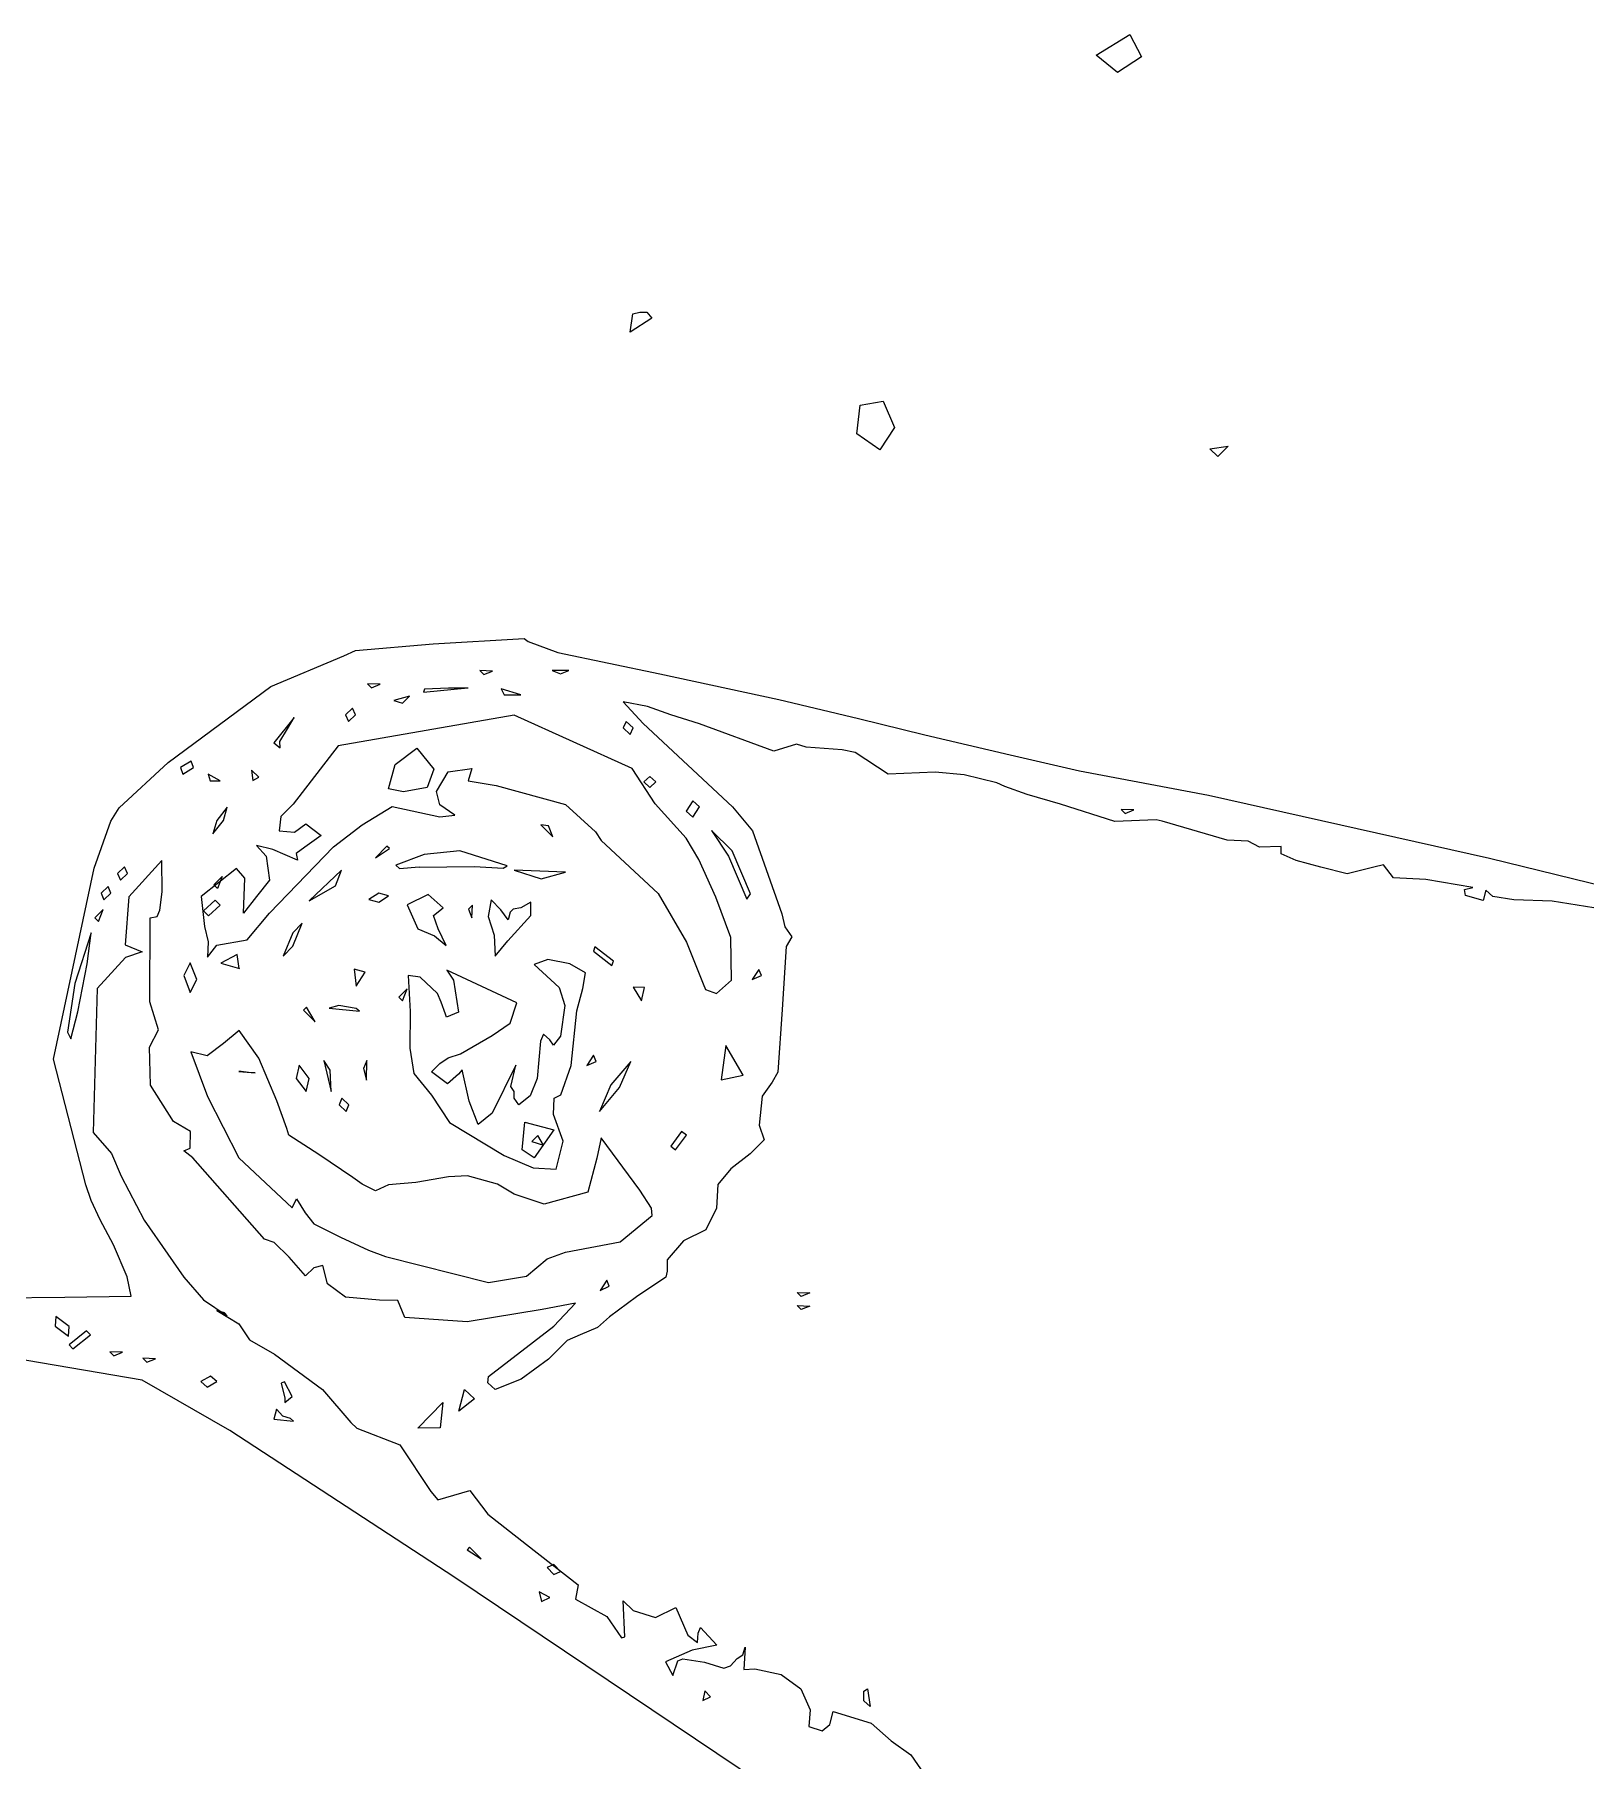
# Model space of a CAD drawing. Extents: x 0.2 to 67.3, y 0 to 43.3.
# Drawn here: x 28.72 to 36.41, y 34.58 to 43.14 of the extents above; entities that cross this region are included whole.
import ezdxf

# ---------------------------------------------------------------- set-up
doc = ezdxf.new("R2010")
doc.units = 0

msp = doc.modelspace()

# ---------------------------------------------------------------- linework, layer by layer
at = {"layer": 'Image'}
for p, q in [((33.983678, 43.040812), (34.152069, 43.142465)), ((34.152069, 43.142465), (34.209588, 43.031598)), ((34.090295, 42.954108), (33.983678, 43.040812)), ((33.983678, 43.040812), (33.983678, 43.040812)), ((34.209588, 43.031598), (34.090295, 42.954108)), ((31.672186, 41.665139), (31.684595, 41.757082)), ((31.779006, 41.735307), (31.672196, 41.665139)), ((31.684595, 41.757082), (31.719676, 41.765548)), ((31.719676, 41.765548), (31.754902, 41.765548)), ((31.754902, 41.765548), (31.779006, 41.735307)), ((31.672196, 41.665139), (31.672186, 41.665139)), ((32.797214, 41.161717), (32.813909, 41.302819)), ((32.813909, 41.302819), (32.927257, 41.323662)), ((32.927257, 41.323662), (32.983134, 41.191985)), ((32.911226, 41.081006), (32.797209, 41.161717)), ((32.797209, 41.161717), (32.797214, 41.161717)), ((32.983134, 41.191985), (32.911226, 41.081006)), ((34.548878, 41.086946), (34.639773, 41.09991)), ((34.548878, 41.086919), (34.548878, 41.086946)), ((34.587832, 41.047973), (34.548878, 41.086919)), ((34.639773, 41.09991), (34.587832, 41.047973)), ((30.252169, 40.06002), (30.309575, 40.085684)), ((30.309575, 40.085684), (30.695031, 40.119895)), ((30.695031, 40.119895), (31.146094, 40.14503)), ((31.146094, 40.14503), (31.165435, 40.130214)), ((31.165435, 40.130214), (31.313057, 40.07526)), ((29.888431, 39.906826), (30.252169, 40.06002)), ((31.313057, 40.07526), (31.818582, 39.970591)), ((30.4319, 39.918256), (30.369027, 39.920902)), ((30.369027, 39.920902), (30.388845, 39.901058)), ((30.388845, 39.901058), (30.4319, 39.918256)), ((30.4319, 39.918256), (30.4319, 39.918256)), ((30.98958, 39.983846), (30.926702, 39.986492)), ((30.926702, 39.986492), (30.946519, 39.966649)), ((30.946519, 39.966649), (30.989575, 39.983846)), ((30.989575, 39.983846), (30.98958, 39.983846)), ((31.367516, 39.986492), (31.285506, 39.986492)), ((31.285506, 39.986492), (31.326511, 39.970088)), ((31.326511, 39.970088), (31.367516, 39.986492)), ((31.367516, 39.986492), (31.367516, 39.986492)), ((31.818582, 39.970591), (32.409065, 39.842056)), ((29.37996, 39.529505), (29.888431, 39.906826)), ((30.576487, 39.858672), (30.4988, 39.838299)), ((30.4988, 39.838299), (30.541829, 39.824012)), ((30.541829, 39.824012), (30.576487, 39.858672)), ((30.576487, 39.858672), (30.576487, 39.858672)), ((30.64731, 39.880024), (30.867248, 39.900662)), ((30.651226, 39.894047), (30.64731, 39.880024)), ((30.771299, 39.899868), (30.651226, 39.894047)), ((30.867248, 39.899868), (30.771299, 39.899868)), ((30.867248, 39.900662), (30.867248, 39.899868)), ((31.129682, 39.865631), (31.031268, 39.895608)), ((31.031268, 39.895608), (31.047672, 39.865631)), ((31.047672, 39.865631), (31.129682, 39.865631)), ((31.129682, 39.865631), (31.129682, 39.865631)), ((31.758443, 39.807687), (31.638237, 39.8315)), ((31.638237, 39.8315), (31.736651, 39.724158)), ((32.409065, 39.842056), (32.805538, 39.74932)), ((30.005511, 39.754162), (29.904356, 39.628141)), ((29.972356, 39.697118), (30.005511, 39.754162)), ((31.096879, 39.764692), (30.222586, 39.613589)), ((30.295095, 39.800014), (30.260355, 39.767206)), ((30.260355, 39.767206), (30.274828, 39.734398)), ((30.274828, 39.734398), (30.309568, 39.767206)), ((30.309568, 39.767206), (30.295095, 39.800014)), ((30.309568, 39.767206), (30.309568, 39.767206)), ((31.681822, 39.501141), (31.096879, 39.764692)), ((31.873256, 39.766174), (31.758443, 39.807687)), ((32.015488, 39.722888), (31.873256, 39.766174)), ((32.805538, 39.74932), (33.133586, 39.667035)), ((29.933561, 39.633962), (29.972356, 39.697118)), ((31.652623, 39.734398), (31.63815, 39.701589)), ((31.63815, 39.701589), (31.67289, 39.668781)), ((31.687362, 39.701589), (31.652623, 39.734398)), ((31.67289, 39.668781), (31.687362, 39.701589)), ((31.687362, 39.701589), (31.687362, 39.701589)), ((31.736651, 39.724158), (32.179513, 39.309768)), ((32.385261, 39.58594), (32.015488, 39.722888)), ((33.133586, 39.667035), (33.557229, 39.568107)), ((29.904356, 39.628141), (29.936185, 39.60327)), ((29.936185, 39.60327), (29.933539, 39.634041)), ((29.933539, 39.634041), (29.933561, 39.633962)), ((30.222586, 39.613589), (29.999378, 39.324135)), ((30.506449, 39.521091), (30.613444, 39.601885)), ((30.613444, 39.601885), (30.6972, 39.496485)), ((32.497407, 39.621765), (32.385261, 39.58594)), ((32.544839, 39.606154), (32.497407, 39.621765)), ((32.724835, 39.59266), (32.544839, 39.606154)), ((32.788864, 39.579431), (32.724835, 39.59266)), ((32.951553, 39.472831), (32.788864, 39.579431)), ((33.557229, 39.568107), (33.901676, 39.4895)), ((29.136809, 39.305456), (29.37996, 39.529505)), ((29.493337, 39.537574), (29.440259, 39.504766)), ((29.440259, 39.504766), (29.4528, 39.471958)), ((29.4528, 39.471958), (29.505875, 39.504766)), ((29.505852, 39.504766), (29.493337, 39.537574)), ((29.505875, 39.504766), (29.505852, 39.504766)), ((29.828818, 39.456982), (29.793758, 39.49196)), ((29.793758, 39.49196), (29.799737, 39.441345)), ((30.47359, 39.400176), (30.506449, 39.521091)), ((30.6972, 39.496485), (30.664397, 39.405838)), ((30.711384, 39.385571), (30.768794, 39.483441)), ((30.768794, 39.483441), (30.885877, 39.500639)), ((30.885877, 39.500639), (30.868864, 39.439705)), ((31.796704, 39.324426), (31.681822, 39.501141)), ((33.186024, 39.482356), (32.951553, 39.472831)), ((33.330137, 39.468862), (33.186024, 39.482356)), ((33.901676, 39.4895), (34.541366, 39.367606)), ((29.637074, 39.439255), (29.577728, 39.471561)), ((29.577728, 39.471561), (29.587862, 39.439255)), ((29.587862, 39.439255), (29.637069, 39.439255)), ((29.637069, 39.439255), (29.637074, 39.439255)), ((29.799737, 39.441345), (29.82881, 39.456956)), ((29.82881, 39.456956), (29.828818, 39.456982)), ((30.547401, 39.385466), (30.47359, 39.400282)), ((30.47359, 39.400282), (30.47359, 39.400176)), ((30.664397, 39.405838), (30.547401, 39.385466)), ((30.868864, 39.439705), (31.00731, 39.415363)), ((31.00731, 39.415363), (31.350847, 39.32231)), ((31.769372, 39.46103), (31.739946, 39.433699)), ((31.739946, 39.433699), (31.769372, 39.406368)), ((31.798797, 39.433699), (31.769372, 39.46103)), ((31.769372, 39.406368), (31.798797, 39.433699)), ((31.798797, 39.433699), (31.798797, 39.433699)), ((33.491697, 39.429942), (33.330137, 39.468862)), ((33.531061, 39.410627), (33.491697, 39.429942)), ((33.642131, 39.371257), (33.531061, 39.410627)), ((29.999378, 39.324135), (29.93912, 39.263069)), ((30.342124, 39.220604), (30.490908, 39.311819)), ((30.490908, 39.311819), (30.727789, 39.26135)), ((30.727789, 39.320722), (30.711384, 39.385571)), ((30.801599, 39.268758), (30.727789, 39.320722)), ((31.350847, 39.32231), (31.499926, 39.18642)), ((31.9498, 39.154379), (31.796704, 39.324426)), ((31.982603, 39.340751), (31.9498, 39.289607)), ((32.015406, 39.309874), (31.982603, 39.340751)), ((31.982603, 39.25873), (32.015406, 39.309874)), ((32.015406, 39.309874), (32.015406, 39.309874)), ((32.179513, 39.309768), (32.278451, 39.190441)), ((33.807265, 39.322786), (33.642131, 39.371257)), ((34.077729, 39.237564), (33.807265, 39.322786)), ((34.541366, 39.367606), (35.935565, 39.055081)), ((29.012121, 39.006609), (29.095804, 39.238437)), ((29.095804, 39.238437), (29.136809, 39.305456)), ((29.620665, 39.242326), (29.601959, 39.176736)), ((29.601959, 39.176736), (29.653473, 39.242326)), ((29.672179, 39.307943), (29.620665, 39.242326)), ((29.653473, 39.242326), (29.672179, 39.307943)), ((29.653473, 39.242326), (29.653473, 39.242326)), ((29.93912, 39.263069), (29.929965, 39.190574)), ((30.00612, 39.184753), (30.063077, 39.225737)), ((30.063077, 39.225737), (30.139292, 39.168349)), ((30.727789, 39.26135), (30.801599, 39.268758)), ((31.9498, 39.289607), (31.982603, 39.25873)), ((34.282784, 39.244972), (34.077729, 39.237564)), ((34.171627, 39.295058), (34.108754, 39.297703)), ((34.108754, 39.297703), (34.128572, 39.27786)), ((34.128572, 39.27786), (34.171627, 39.295058)), ((34.171627, 39.295058), (34.171627, 39.295058)), ((34.311311, 39.239151), (34.282784, 39.244972)), ((34.634394, 39.145198), (34.311311, 39.239151)), ((29.929965, 39.190574), (30.00612, 39.184753)), ((30.139292, 39.168349), (30.057729, 39.110432)), ((30.200726, 39.11104), (30.342124, 39.220604)), ((31.266916, 39.216662), (31.228096, 39.221689)), ((31.228096, 39.221689), (31.288784, 39.160993)), ((31.288784, 39.160993), (31.266903, 39.216767)), ((31.266903, 39.216767), (31.266916, 39.216662)), ((31.499926, 39.18642), (31.527999, 39.142578)), ((31.527999, 39.142578), (31.810801, 38.880377)), ((32.013228, 39.04836), (31.9498, 39.154379)), ((32.178979, 39.091514), (32.075193, 39.193008)), ((32.075193, 39.193008), (32.160117, 39.065426)), ((32.278451, 39.190441), (32.425036, 38.779253)), ((34.738274, 39.139377), (34.634394, 39.145198)), ((34.795681, 39.110352), (34.738274, 39.139377)), ((29.898339, 39.098314), (29.817483, 39.118157)), ((29.817483, 39.118157), (29.86669, 39.06622)), ((29.86669, 39.06622), (29.882274, 38.946866)), ((29.883046, 38.782772), (30.200726, 39.11104)), ((30.021357, 39.04582), (29.898339, 39.098314)), ((30.057729, 39.110432), (30.014319, 39.078126)), ((30.014319, 39.078126), (30.021357, 39.04582)), ((30.465391, 39.115379), (30.407984, 39.057965)), ((30.407984, 39.057965), (30.477776, 39.102997)), ((30.477773, 39.102944), (30.465391, 39.115379)), ((30.477776, 39.102997), (30.477773, 39.102944)), ((30.650522, 39.073919), (30.508978, 39.020606)), ((30.827579, 39.091382), (30.650522, 39.073919)), ((31.061475, 39.017695), (30.827579, 39.091382)), ((32.160117, 39.065426), (32.250292, 38.852199)), ((32.178984, 39.09162), (32.178979, 39.091514)), ((32.269157, 38.878392), (32.178984, 39.09162)), ((34.902297, 39.112998), (34.795681, 39.110352)), ((34.902297, 39.076909), (34.902297, 39.112998)), ((34.976108, 39.044603), (34.902297, 39.076909)), ((35.935565, 39.055081), (36.82907, 38.837779)), ((28.810731, 38.058555), (29.012121, 39.006609)), ((29.163336, 39.012668), (29.128596, 38.97986)), ((29.128596, 38.97986), (29.143069, 38.947078)), ((29.143069, 38.947078), (29.177808, 38.97986)), ((29.177808, 38.97986), (29.163336, 39.012668)), ((29.177808, 38.97986), (29.177808, 38.97986)), ((29.34752, 39.044101), (29.184526, 38.862941)), ((29.349372, 38.888711), (29.34752, 39.044101)), ((29.719055, 39.004863), (29.543692, 38.864793)), ((29.76006, 38.956788), (29.719055, 39.004863)), ((30.240199, 38.995894), (30.079936, 38.843494)), ((30.209428, 38.918873), (30.240199, 38.995894)), ((30.508978, 39.020606), (30.527579, 39.003672)), ((30.527579, 39.003672), (30.625538, 39.011874)), ((30.625533, 39.011081), (30.900051, 39.013726)), ((30.625538, 39.011874), (30.625533, 39.011081)), ((30.900051, 39.013726), (31.042346, 39.005524)), ((31.042346, 39.005524), (31.061475, 39.017695)), ((31.351733, 38.98621), (31.096879, 38.996793)), ((31.096879, 38.996793), (31.230787, 38.952661)), ((31.230787, 38.952661), (31.351733, 38.986289)), ((31.351733, 38.986289), (31.351733, 38.98621)), ((32.097979, 38.862861), (32.013228, 39.04836)), ((35.099126, 39.011292), (34.976108, 39.044603)), ((35.230343, 38.978484), (35.099126, 39.011292)), ((35.36156, 39.01026), (35.230343, 38.978484)), ((35.410767, 39.023225), (35.36156, 39.01026)), ((35.459975, 38.95864), (35.410767, 39.023225)), ((29.081323, 38.91427), (29.046581, 38.881461)), ((29.046581, 38.881461), (29.061053, 38.848653)), ((29.061053, 38.848653), (29.095796, 38.881461)), ((29.095796, 38.881461), (29.081323, 38.91427)), ((29.095796, 38.881461), (29.095796, 38.881461)), ((29.337677, 38.796795), (29.349372, 38.888711)), ((29.606367, 38.923583), (29.606377, 38.923689)), ((29.624729, 38.905327), (29.606367, 38.923583)), ((29.606377, 38.923689), (29.647139, 38.964144)), ((29.647139, 38.964144), (29.624729, 38.905327)), ((29.752678, 38.782825), (29.76006, 38.956788)), ((29.882274, 38.946866), (29.817478, 38.864846)), ((30.079936, 38.843494), (30.209428, 38.918873)), ((30.209428, 38.918873), (30.209428, 38.918873)), ((30.424383, 38.881461), (30.375176, 38.849685)), ((30.47359, 38.868497), (30.424383, 38.881461)), ((35.619494, 38.950438), (35.459975, 38.95864)), ((35.853629, 38.910274), (35.619494, 38.950438)), ((35.812627, 38.900749), (35.853629, 38.910274)), ((35.816648, 38.869873), (35.812627, 38.900749)), ((35.918719, 38.896146), (35.904246, 38.845002)), ((35.952057, 38.865613), (35.918719, 38.896146)), ((29.056656, 38.800234), (29.015894, 38.75978)), ((29.034256, 38.741523), (29.05664, 38.80034)), ((29.05664, 38.80034), (29.056656, 38.800234)), ((29.184526, 38.862941), (29.165873, 38.626245)), ((29.324951, 38.765495), (29.337677, 38.796795)), ((29.543692, 38.864793), (29.560784, 38.717235)), ((29.555059, 38.793805), (29.612471, 38.847965)), ((29.637077, 38.823094), (29.579665, 38.768908)), ((29.612471, 38.847965), (29.637077, 38.823094)), ((29.817478, 38.864846), (29.752678, 38.782825)), ((30.375176, 38.849685), (30.424383, 38.83672)), ((30.424383, 38.83672), (30.47359, 38.868497)), ((30.47359, 38.868497), (30.47359, 38.868497)), ((30.66949, 38.874979), (30.564813, 38.824206)), ((30.564813, 38.824206), (30.618061, 38.704297)), ((30.743886, 38.809521), (30.66949, 38.874979)), ((30.696076, 38.770972), (30.743886, 38.809521)), ((30.889655, 38.82193), (30.869838, 38.802086)), ((30.869838, 38.802086), (30.887062, 38.759039)), ((30.887062, 38.759039), (30.889708, 38.82193)), ((30.889708, 38.82193), (30.889655, 38.82193)), ((30.982008, 38.848521), (30.967535, 38.765309)), ((31.031215, 38.799308), (30.982008, 38.848521)), ((31.065957, 38.750096), (31.031215, 38.799308)), ((31.091754, 38.802536), (31.077282, 38.787984)), ((31.129627, 38.808357), (31.091754, 38.802536)), ((31.178831, 38.837646), (31.129627, 38.808357)), ((31.179077, 38.771183), (31.178831, 38.837646)), ((31.810801, 38.880377), (31.951964, 38.63868)), ((32.172425, 38.661328), (32.097979, 38.862861)), ((32.250292, 38.852199), (32.269157, 38.878392)), ((35.904246, 38.845002), (35.816648, 38.869873)), ((36.056379, 38.84868), (35.952057, 38.865613)), ((36.247739, 38.84233), (36.056379, 38.84868)), ((36.454767, 38.809019), (36.247739, 38.84233)), ((29.015894, 38.75978), (29.034256, 38.741523)), ((29.288608, 38.342162), (29.289666, 38.759145)), ((29.289666, 38.759145), (29.324951, 38.765495)), ((29.555059, 38.793779), (29.555059, 38.793805)), ((29.579665, 38.768908), (29.555059, 38.793779)), ((29.560784, 38.717235), (29.578035, 38.640664)), ((29.772184, 38.650957), (29.883046, 38.782772)), ((30.044805, 38.733745), (29.997923, 38.684559)), ((29.997923, 38.618942), (30.044805, 38.733745)), ((30.044805, 38.733745), (30.044805, 38.733745)), ((30.719994, 38.704985), (30.696076, 38.770972)), ((30.967535, 38.765309), (30.996708, 38.673155)), ((31.064322, 38.64458), (31.179016, 38.77113)), ((31.077282, 38.787984), (31.065957, 38.750096)), ((31.179016, 38.77113), (31.179077, 38.771183)), ((32.425036, 38.779253), (32.439746, 38.715277)), ((32.439746, 38.715277), (32.474761, 38.666064)), ((28.997691, 38.684479), (28.916228, 38.434422)), ((28.977768, 38.53163), (28.997691, 38.684479)), ((29.165873, 38.626245), (29.251463, 38.590499)), ((29.578035, 38.640664), (29.574252, 38.564121)), ((29.574252, 38.564121), (29.620633, 38.624287)), ((29.620633, 38.624287), (29.772184, 38.650957)), ((29.997923, 38.684559), (29.951042, 38.56973)), ((30.618061, 38.704297), (30.701971, 38.669636)), ((30.701971, 38.669636), (30.759361, 38.621618)), ((30.759361, 38.621618), (30.719989, 38.704985)), ((30.719989, 38.704985), (30.719994, 38.704985)), ((30.996708, 38.673155), (31.001975, 38.569065)), ((31.001975, 38.569065), (31.064322, 38.64458)), ((31.951964, 38.63868), (32.0339, 38.431935)), ((32.172391, 38.661037), (32.172425, 38.661328)), ((32.175327, 38.449953), (32.172391, 38.661037)), ((32.474761, 38.666064), (32.44644, 38.616852)), ((29.167355, 38.562639), (29.027255, 38.409366)), ((29.251463, 38.590499), (29.167355, 38.562639)), ((29.721743, 38.576926), (29.640765, 38.534699)), ((29.732803, 38.507632), (29.721743, 38.576926)), ((29.951042, 38.56973), (29.997923, 38.618942)), ((31.263469, 38.552056), (31.195293, 38.528243)), ((31.372437, 38.531153), (31.263469, 38.552056)), ((31.496926, 38.616058), (31.489888, 38.594362)), ((31.489888, 38.594362), (31.58191, 38.523137)), ((31.588948, 38.544832), (31.496926, 38.616058)), ((31.58191, 38.523137), (31.588948, 38.544832)), ((31.588948, 38.544832), (31.588948, 38.544832)), ((32.44644, 38.616852), (32.426226, 38.3052)), ((28.93127, 38.293796), (28.977768, 38.53163)), ((29.489453, 38.536816), (29.456647, 38.473157)), ((29.456647, 38.473157), (29.489453, 38.389205)), ((29.522256, 38.452863), (29.489453, 38.536816)), ((29.640765, 38.534699), (29.732814, 38.507632)), ((29.732814, 38.507632), (29.732803, 38.507632)), ((30.357864, 38.490487), (30.301844, 38.505568)), ((30.301844, 38.505568), (30.31301, 38.420002)), ((30.31301, 38.420002), (30.357872, 38.490593)), ((30.357872, 38.490593), (30.357864, 38.490487)), ((30.629824, 38.465299), (30.570796, 38.472707)), ((30.570796, 38.472707), (30.580612, 38.294987)), ((30.716552, 38.384072), (30.629824, 38.465299)), ((31.109457, 38.338193), (30.762232, 38.499853)), ((30.762232, 38.499853), (30.796075, 38.450403)), ((31.195293, 38.528243), (31.319311, 38.413784)), ((31.450341, 38.487391), (31.372437, 38.531153)), ((31.437165, 38.408678), (31.450341, 38.487391)), ((32.310281, 38.503901), (32.277851, 38.452969)), ((32.277851, 38.452969), (32.323171, 38.473078)), ((32.323166, 38.473025), (32.310281, 38.503901)), ((32.323171, 38.473078), (32.323166, 38.473025)), ((28.916228, 38.434422), (28.87979, 38.192408)), ((29.027255, 38.409366), (29.006777, 37.694833)), ((29.489453, 38.389205), (29.522256, 38.452863)), ((29.522256, 38.452863), (29.522256, 38.452863)), ((30.565671, 38.406535), (30.524906, 38.366054)), ((30.543268, 38.347797), (30.565679, 38.406641)), ((30.565679, 38.406641), (30.565671, 38.406535)), ((30.73412, 38.34113), (30.716552, 38.384072)), ((30.796075, 38.450403), (30.820813, 38.290727)), ((31.319311, 38.413784), (31.348117, 38.325096)), ((31.406997, 38.297844), (31.437165, 38.408678)), ((31.742819, 38.413414), (31.687362, 38.41606)), ((31.687362, 38.41606), (31.728367, 38.347903)), ((31.728367, 38.347903), (31.742814, 38.414102)), ((31.742814, 38.414102), (31.742819, 38.413414)), ((32.0339, 38.431935), (32.046282, 38.404286)), ((32.046282, 38.404286), (32.100792, 38.383384)), ((32.100792, 38.383384), (32.175327, 38.449953)), ((28.897491, 38.1596), (28.931294, 38.293796)), ((28.931294, 38.293796), (28.93127, 38.293796)), ((29.331319, 38.204261), (29.288608, 38.342162)), ((30.066117, 38.316286), (30.050427, 38.300675)), ((30.050427, 38.300675), (30.109548, 38.244028)), ((30.066119, 38.316365), (30.066117, 38.316286)), ((30.109548, 38.244028), (30.066119, 38.316365)), ((30.226123, 38.324752), (30.178353, 38.311259)), ((30.178353, 38.311259), (30.329104, 38.295913)), ((30.3132, 38.309406), (30.226123, 38.324752)), ((30.329102, 38.295913), (30.3132, 38.309406)), ((30.329104, 38.295913), (30.329102, 38.295913)), ((30.524906, 38.366054), (30.543268, 38.347797)), ((30.580612, 38.294987), (30.57876, 38.113589)), ((30.756424, 38.281467), (30.73412, 38.34113)), ((30.820813, 38.290727), (30.760578, 38.266121)), ((31.076861, 38.236964), (31.109457, 38.338193)), ((31.348117, 38.325096), (31.326527, 38.171982)), ((31.378964, 38.027176), (31.406997, 38.297844)), ((32.426226, 38.3052), (32.405324, 37.993574)), ((29.286235, 38.117875), (29.331319, 38.204261)), ((29.7318, 38.201192), (29.653481, 38.135152)), ((29.829812, 38.063053), (29.7318, 38.201192)), ((30.760578, 38.266121), (30.756424, 38.281467)), ((30.986651, 38.175924), (31.076861, 38.236964)), ((28.87979, 38.192408), (28.897491, 38.1596)), ((29.2915, 37.928883), (29.286235, 38.117875)), ((29.653481, 38.135152), (29.572833, 38.074351)), ((30.57876, 38.113589), (30.598815, 37.986377)), ((30.830857, 38.085358), (30.986651, 38.175924)), ((31.227041, 38.14764), (31.21024, 37.961612)), ((31.24199, 38.181534), (31.227041, 38.14764)), ((31.273951, 38.154202), (31.24199, 38.181534)), ((31.291784, 38.126871), (31.273951, 38.154202)), ((31.326527, 38.171982), (31.291784, 38.126871)), ((32.146435, 38.126791), (32.123258, 37.956241)), ((32.233337, 37.979577), (32.146435, 38.126791)), ((28.971336, 37.435277), (28.810731, 38.058555)), ((29.572833, 38.074351), (29.492186, 38.094724)), ((29.492186, 38.094724), (29.575331, 37.873003)), ((29.918657, 37.851969), (29.829812, 38.063053)), ((30.029575, 38.028366), (30.014335, 37.962776)), ((30.079936, 37.962776), (30.029575, 38.028366)), ((30.182742, 38.003787), (30.152842, 38.051068)), ((30.152842, 38.051068), (30.188042, 37.89716)), ((30.365103, 38.052364), (30.348779, 38.011962)), ((30.363913, 37.953939), (30.365236, 38.052364)), ((30.365236, 38.052364), (30.365103, 38.052364)), ((30.686868, 37.995558), (30.727873, 38.036542)), ((30.727873, 38.036542), (30.768881, 38.064985)), ((30.768881, 38.064985), (30.830857, 38.085358)), ((31.104933, 38.028472), (30.986969, 37.790639)), ((31.080512, 37.922374), (31.104933, 38.028472)), ((31.328162, 37.880861), (31.378964, 38.027176)), ((31.490163, 38.077341), (31.457736, 38.026435)), ((31.457736, 38.026435), (31.503054, 38.046543)), ((31.503048, 38.04649), (31.490163, 38.077341)), ((31.503054, 38.046543), (31.503048, 38.04649)), ((31.674826, 38.046401), (31.57688, 37.930656)), ((31.619843, 37.917691), (31.674826, 38.046401)), ((29.741907, 37.997278), (29.730557, 37.997278)), ((29.730557, 37.997278), (29.730562, 37.997278)), ((29.730562, 37.997278), (29.810969, 37.98987)), ((29.791152, 37.98987), (29.741907, 37.997278)), ((29.810969, 37.98987), (29.791152, 37.98987)), ((30.014335, 37.962776), (30.064696, 37.89716)), ((30.064696, 37.89716), (30.079936, 37.962776)), ((30.079936, 37.962776), (30.079936, 37.962776)), ((30.18275, 38.003787), (30.182742, 38.003787)), ((30.188042, 37.89716), (30.18275, 38.003787)), ((30.348779, 38.011962), (30.363913, 37.953939)), ((30.598815, 37.986377), (30.686868, 37.880173)), ((30.765296, 37.93526), (30.686868, 37.995558)), ((30.82076, 37.984446), (30.765296, 37.93526)), ((30.837905, 38.005083), (30.82076, 37.984446)), ((30.873651, 37.84927), (30.837905, 38.005083)), ((31.21024, 37.961612), (31.176405, 37.87557)), ((32.123258, 37.956241), (32.23334, 37.979524)), ((32.23334, 37.979524), (32.233337, 37.979577)), ((32.376334, 37.943329), (32.327127, 37.874194)), ((32.405324, 37.993574), (32.376334, 37.943329)), ((29.406617, 37.748173), (29.2915, 37.928883)), ((29.575331, 37.873003), (29.729789, 37.569262)), ((30.242019, 37.864351), (30.227547, 37.831543)), ((30.276765, 37.831543), (30.242019, 37.864351)), ((30.686868, 37.880173), (30.775511, 37.744707)), ((31.096916, 37.897239), (31.080512, 37.922374)), ((31.096916, 37.864431), (31.096916, 37.897239)), ((31.120491, 37.832125), (31.096916, 37.864431)), ((31.176405, 37.87557), (31.120491, 37.832125)), ((31.291795, 37.783495), (31.295076, 37.865516)), ((31.295076, 37.865516), (31.328162, 37.880861)), ((31.57688, 37.930656), (31.519633, 37.798761)), ((31.519633, 37.798761), (31.619843, 37.917718)), ((31.619843, 37.917718), (31.619843, 37.917691)), ((32.327127, 37.874194), (32.312998, 37.731134)), ((29.968642, 37.714121), (29.918657, 37.851969)), ((30.227547, 37.831543), (30.262287, 37.798735)), ((30.262287, 37.798735), (30.276759, 37.831543)), ((30.276759, 37.831543), (30.276765, 37.831543)), ((30.918529, 37.733251), (30.873651, 37.84927)), ((30.986969, 37.790639), (30.918529, 37.733251)), ((31.339859, 37.651177), (31.291795, 37.783495)), ((29.006777, 37.694833), (29.098415, 37.590482)), ((29.490305, 37.698961), (29.406617, 37.748173)), ((29.489511, 37.617231), (29.490305, 37.698961)), ((29.977902, 37.681736), (29.968642, 37.714121)), ((30.775511, 37.744707), (31.04772, 37.579475)), ((31.136244, 37.608526), (31.148759, 37.746083)), ((31.148759, 37.746083), (31.293695, 37.706951)), ((31.293695, 37.706951), (31.19528, 37.569156)), ((31.927305, 37.698987), (31.873184, 37.625909)), ((31.950879, 37.680995), (31.927305, 37.698987)), ((32.312998, 37.731134), (32.337578, 37.657315)), ((29.456705, 37.602679), (29.489511, 37.617231)), ((29.501928, 37.567939), (29.456705, 37.602679)), ((30.127481, 37.585031), (29.977902, 37.681736)), ((31.19528, 37.569156), (31.136233, 37.608526)), ((31.136233, 37.608526), (31.136244, 37.608526)), ((31.213177, 37.678826), (31.18407, 37.649457)), ((31.18407, 37.649457), (31.242376, 37.631201)), ((31.242376, 37.63128), (31.213177, 37.678826)), ((31.242376, 37.631201), (31.242376, 37.63128)), ((31.304666, 37.511596), (31.339907, 37.651071)), ((31.339907, 37.651071), (31.339859, 37.651177)), ((31.528938, 37.667184), (31.50756, 37.566405)), ((31.720171, 37.407946), (31.528938, 37.667184)), ((31.873184, 37.625909), (31.896759, 37.607918)), ((31.896759, 37.607918), (31.950882, 37.680969)), ((31.950882, 37.680969), (31.950879, 37.680995)), ((32.337578, 37.657315), (32.26749, 37.588418)), ((29.098415, 37.590482), (29.146503, 37.476896)), ((29.858043, 37.165799), (29.501928, 37.567939)), ((29.729789, 37.569262), (29.994436, 37.320501)), ((30.295518, 37.470758), (30.127481, 37.585031)), ((31.04772, 37.579475), (31.191637, 37.519838)), ((31.191637, 37.519838), (31.304666, 37.511596)), ((31.50756, 37.566405), (31.46249, 37.399109)), ((32.172031, 37.514626), (32.107131, 37.435886)), ((32.26749, 37.588418), (32.172031, 37.514626)), ((28.997397, 37.356775), (28.971336, 37.435277)), ((29.146503, 37.476896), (29.260848, 37.259118)), ((30.342386, 37.437949), (30.295518, 37.470758)), ((30.407998, 37.405141), (30.342386, 37.437949)), ((30.473606, 37.434827), (30.407998, 37.405141)), ((30.608147, 37.446469), (30.473606, 37.434827)), ((30.771167, 37.474197), (30.608147, 37.446469)), ((30.865816, 37.47896), (30.771167, 37.474197)), ((31.014438, 37.437949), (30.865816, 37.47896)), ((31.096895, 37.388737), (31.014438, 37.437949)), ((32.107131, 37.435886), (32.100173, 37.318305)), ((29.041937, 37.261182), (28.997397, 37.356775)), ((29.994436, 37.320501), (30.017296, 37.365189)), ((30.017296, 37.365189), (30.05897, 37.295101)), ((31.245887, 37.339525), (31.096895, 37.388737)), ((31.46249, 37.399109), (31.245887, 37.339525)), ((31.77758, 37.319099), (31.720171, 37.407946)), ((29.107937, 37.136801), (29.041937, 37.261182)), ((29.260848, 37.259118), (29.378619, 37.091108)), ((30.05897, 37.295101), (30.103002, 37.241232)), ((31.621746, 37.152411), (31.780649, 37.28174)), ((31.780649, 37.28174), (31.77758, 37.319099)), ((32.100173, 37.318305), (32.048187, 37.211678)), ((30.103002, 37.241232), (30.235, 37.175615)), ((30.235, 37.175615), (30.373033, 37.109999)), ((32.048187, 37.211678), (31.937401, 37.157042)), ((29.176552, 36.977416), (29.107937, 37.136801)), ((29.378619, 37.091108), (29.458004, 36.976358)), ((29.90507, 37.148072), (29.858043, 37.165799)), ((29.980836, 37.076), (29.90507, 37.148072)), ((30.373033, 37.109999), (30.458824, 37.079016)), ((31.260897, 37.067718), (31.351109, 37.100051)), ((31.351109, 37.100051), (31.621746, 37.152411)), ((31.937401, 37.157042), (31.855719, 37.063009)), ((30.061616, 36.98247), (29.980836, 37.076)), ((30.102396, 37.022819), (30.061616, 36.98247)), ((30.146817, 37.034725), (30.102396, 37.022819)), ((30.170206, 36.943391), (30.146817, 37.034725)), ((30.458824, 37.079016), (30.968959, 36.949609)), ((31.157588, 36.981888), (31.260897, 37.067718)), ((31.855719, 37.006097), (31.849396, 36.977125)), ((31.855719, 37.063009), (31.855719, 37.006097)), ((29.196766, 36.881717), (29.176552, 36.977416)), ((29.458004, 36.976358), (29.554934, 36.864386)), ((30.26013, 36.876769), (30.170206, 36.943391)), ((30.968959, 36.949609), (31.157588, 36.981994)), ((31.157588, 36.981994), (31.157588, 36.981888)), ((31.555769, 36.962044), (31.523339, 36.911138)), ((31.523339, 36.911138), (31.568662, 36.931247)), ((31.568654, 36.931167), (31.555769, 36.962044)), ((31.568662, 36.931247), (31.568654, 36.931167)), ((31.849396, 36.977125), (31.703838, 36.878198)), ((28.536084, 36.874044), (28.866169, 36.877483)), ((28.866169, 36.877483), (29.196766, 36.881717)), ((29.554934, 36.864386), (29.671899, 36.784059)), ((30.428717, 36.863011), (30.26013, 36.876769)), ((30.519522, 36.860365), (30.428717, 36.863011)), ((30.553793, 36.776677), (30.519522, 36.860365)), ((31.401118, 36.847585), (31.235269, 36.816656)), ((31.292959, 36.734159), (31.401118, 36.847585)), ((31.703838, 36.878198), (31.569991, 36.779799)), ((32.501328, 36.901243), (32.564204, 36.898597)), ((32.501331, 36.901243), (32.501328, 36.901243)), ((32.501328, 36.835547), (32.564204, 36.832901)), ((32.501331, 36.835547), (32.501328, 36.835547)), ((32.521148, 36.881399), (32.501331, 36.901243)), ((32.521148, 36.815703), (32.501331, 36.835547)), ((32.564204, 36.898597), (32.521148, 36.881399)), ((32.564204, 36.832901), (32.521148, 36.815703)), ((28.821616, 36.781043), (28.818891, 36.732862)), ((28.888027, 36.73183), (28.821616, 36.781043)), ((29.658405, 36.800199), (29.620533, 36.811576)), ((29.620533, 36.811576), (29.730864, 36.745747)), ((29.671899, 36.784059), (29.658405, 36.800199)), ((29.730864, 36.745747), (29.783894, 36.665499)), ((30.864046, 36.755246), (30.553793, 36.776677)), ((31.235269, 36.816656), (30.864046, 36.755246)), ((31.569991, 36.779799), (31.510121, 36.726856)), ((28.818891, 36.732862), (28.885301, 36.683676)), ((28.885301, 36.683676), (28.888027, 36.73183)), ((28.888027, 36.73183), (28.888027, 36.73183)), ((28.975156, 36.709447), (28.888749, 36.640099)), ((28.907164, 36.621579), (28.993571, 36.690926)), ((28.993571, 36.690926), (28.975156, 36.709447)), ((28.993571, 36.690926), (28.993571, 36.690926)), ((29.783894, 36.665499), (29.906936, 36.59385)), ((30.969411, 36.484048), (31.292959, 36.734159)), ((31.359391, 36.662748), (31.266786, 36.569562)), ((31.4246, 36.690979), (31.359391, 36.662748)), ((31.510121, 36.726856), (31.4246, 36.690979)), ((29.250389, 36.465223), (28.368759, 36.616552)), ((28.888749, 36.640099), (28.907164, 36.621579)), ((29.152514, 36.604143), (29.089641, 36.606788)), ((29.089641, 36.606788), (29.109459, 36.586945)), ((29.109459, 36.586945), (29.152514, 36.604143)), ((29.152514, 36.604143), (29.152514, 36.604143)), ((29.31654, 36.571334), (29.253662, 36.57398)), ((29.253662, 36.57398), (29.273479, 36.554136)), ((29.273479, 36.554136), (29.316537, 36.571334)), ((29.316537, 36.571334), (29.31654, 36.571334)), ((29.906936, 36.59385), (30.145045, 36.418617)), ((31.266786, 36.569562), (31.131553, 36.470317)), ((29.589796, 36.4859), (29.542031, 36.458569)), ((29.620665, 36.458569), (29.589796, 36.4859)), ((30.965733, 36.451743), (30.969411, 36.484048)), ((29.686287, 36.216185), (29.250389, 36.465223)), ((29.542031, 36.458569), (29.572902, 36.431211)), ((29.572902, 36.431211), (29.620665, 36.458569)), ((29.620665, 36.458569), (29.620665, 36.458569)), ((29.95655, 36.457484), (29.940226, 36.450076)), ((29.940226, 36.450076), (29.959355, 36.376257)), ((29.995621, 36.383666), (29.95655, 36.457484)), ((30.145045, 36.418617), (30.286178, 36.254602)), ((30.822615, 36.311011), (30.850846, 36.419464)), ((30.850846, 36.419464), (30.900053, 36.372209)), ((31.002725, 36.419437), (30.965733, 36.451743)), ((31.131553, 36.470317), (31.002725, 36.419437)), ((29.916926, 36.321885), (29.904041, 36.272673)), ((29.948703, 36.287146), (29.916926, 36.321885)), ((29.957767, 36.354561), (29.995679, 36.383666)), ((29.959355, 36.376257), (29.957767, 36.354561)), ((29.995679, 36.383666), (29.995621, 36.383666)), ((30.61814, 36.227615), (30.742301, 36.353847)), ((30.742301, 36.353847), (30.729469, 36.229202)), ((30.900053, 36.372209), (30.822615, 36.311011)), ((29.904041, 36.272673), (30.001048, 36.261296)), ((29.986578, 36.275769), (29.948703, 36.287146)), ((30.00105, 36.261217), (29.986578, 36.275769)), ((30.001048, 36.261296), (30.00105, 36.261217)), ((30.286178, 36.254602), (30.316105, 36.226953)), ((30.316105, 36.226953), (30.528436, 36.144932)), ((30.729469, 36.229202), (30.61814, 36.226556)), ((30.61814, 36.226556), (30.61814, 36.227615)), ((30.822615, 36.311011), (30.822615, 36.311011)), ((30.801644, 35.486412), (29.686287, 36.216185)), ((30.528436, 36.144932), (30.683132, 35.913263)), ((30.683132, 35.913263), (30.71783, 35.872253)), ((30.71783, 35.872253), (30.877182, 35.917771)), ((30.877182, 35.917771), (30.965524, 35.800789)), ((30.965524, 35.800789), (31.157826, 35.650665)), ((30.875442, 35.636827), (30.863059, 35.624392)), ((30.932848, 35.579413), (30.875442, 35.636827)), ((31.157826, 35.650665), (31.414, 35.449741)), ((30.863059, 35.624392), (30.932851, 35.57936)), ((30.932851, 35.57936), (30.932848, 35.579413)), ((31.2937, 35.550732), (31.260897, 35.53618)), ((31.326505, 35.515992), (31.2937, 35.550732)), ((33.491623, 33.680897), (30.801644, 35.486412)), ((31.260897, 35.53618), (31.2937, 35.50144)), ((31.2937, 35.50144), (31.326505, 35.515992)), ((31.326505, 35.515992), (31.326505, 35.515992)), ((31.272832, 35.386426), (31.221151, 35.415133)), ((31.221151, 35.415133), (31.232793, 35.366635)), ((31.232793, 35.366635), (31.272835, 35.386479)), ((31.272835, 35.386479), (31.272832, 35.386426)), ((31.414, 35.449741), (31.400189, 35.379361)), ((31.400189, 35.379361), (31.556013, 35.292049)), ((31.646228, 35.192407), (31.638026, 35.37026)), ((31.638026, 35.37026), (31.687233, 35.322979)), ((31.556013, 35.292049), (31.629823, 35.186586)), ((31.687233, 35.322979), (31.797061, 35.287948)), ((31.797061, 35.287948), (31.898119, 35.337451)), ((31.898119, 35.337451), (31.958668, 35.200794)), ((31.958668, 35.200794), (32.006127, 35.164335)), ((32.006127, 35.164335), (32.009831, 35.210293)), ((32.009831, 35.210293), (32.021552, 35.238524)), ((32.021552, 35.238524), (32.102377, 35.151159)), ((31.629823, 35.186586), (31.646228, 35.192407)), ((31.979899, 35.124965), (31.847818, 35.068361)), ((32.102377, 35.151159), (31.979899, 35.124965)), ((32.231961, 35.102052), (32.242995, 35.140443)), ((32.242995, 35.140443), (32.236724, 35.029662)), ((31.847818, 35.068361), (31.884514, 34.999711)), ((31.884514, 34.999711), (31.90867, 35.072392)), ((31.90867, 35.072392), (31.933276, 35.08324)), ((31.933276, 35.08324), (32.040993, 35.066042)), ((32.040993, 35.066042), (32.137349, 35.036991)), ((32.137349, 35.036991), (32.170721, 35.048633)), ((32.170721, 35.048633), (32.202765, 35.08406)), ((32.202765, 35.08406), (32.231961, 35.102052)), ((32.236724, 35.029662), (32.291038, 35.032308)), ((32.291038, 35.032308), (32.422255, 35.004368)), ((32.422255, 35.004368), (32.519312, 34.933513)), ((32.042205, 34.924067), (32.033209, 34.87631)), ((32.033209, 34.87631), (32.070084, 34.893508)), ((32.070079, 34.893534), (32.042205, 34.924067)), ((32.070084, 34.893508), (32.070079, 34.893534)), ((32.519312, 34.933513), (32.564868, 34.828923)), ((32.831036, 34.922347), (32.849212, 34.934518)), ((32.831036, 34.87422), (32.831036, 34.922347)), ((32.862865, 34.84538), (32.831036, 34.87422)), ((32.831036, 34.87422), (32.831036, 34.87422)), ((32.849212, 34.934518), (32.862865, 34.84538)), ((32.564868, 34.828923), (32.558438, 34.747326)), ((32.662523, 34.756057), (32.680197, 34.821488)), ((32.680197, 34.821488), (32.86822, 34.762804)), ((32.558438, 34.747326), (32.625193, 34.725365)), ((32.625193, 34.725365), (32.662523, 34.756057)), ((32.86822, 34.762804), (32.966634, 34.676603)), ((32.966634, 34.676603), (33.065049, 34.606858)), ((33.065049, 34.606858), (33.130657, 34.510286))]:
    msp.add_line(p, q, dxfattribs=at)

doc.saveas('drawing.dxf')
